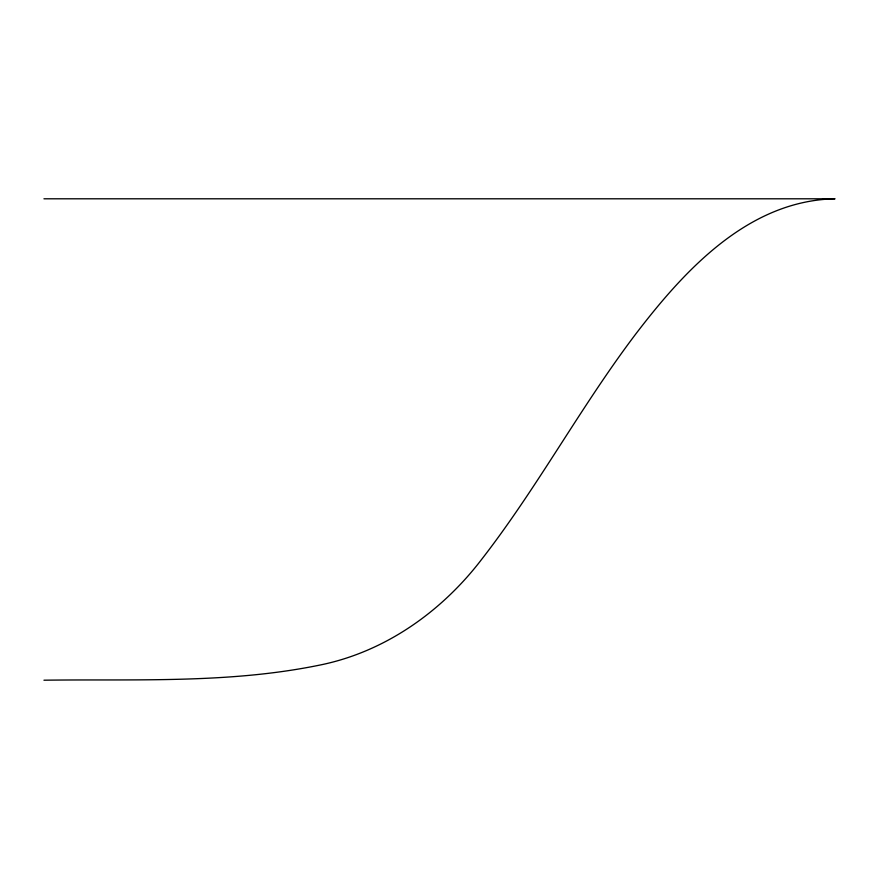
<?xml version="1.0" encoding="UTF-8"?>
<svg xmlns="http://www.w3.org/2000/svg" width="879" height="879" viewBox="0 0 879 879"><rect width="100%" height="100%" fill="white"/><g stroke="black" fill="none" stroke-linecap="round" stroke-linejoin="round"><path stroke-width="1.32" d="M43.95 198.797L835.05 198.797C748.326 200.566 684.554 270.15 635.616 334.196C580.558 406.933 537.311 487.834 481.274 559.857C441.236 612.037 384.53 652.13 319.418 665.161C228.881 683.73 135.795 678.973 43.95 680.203"/></g></svg>
